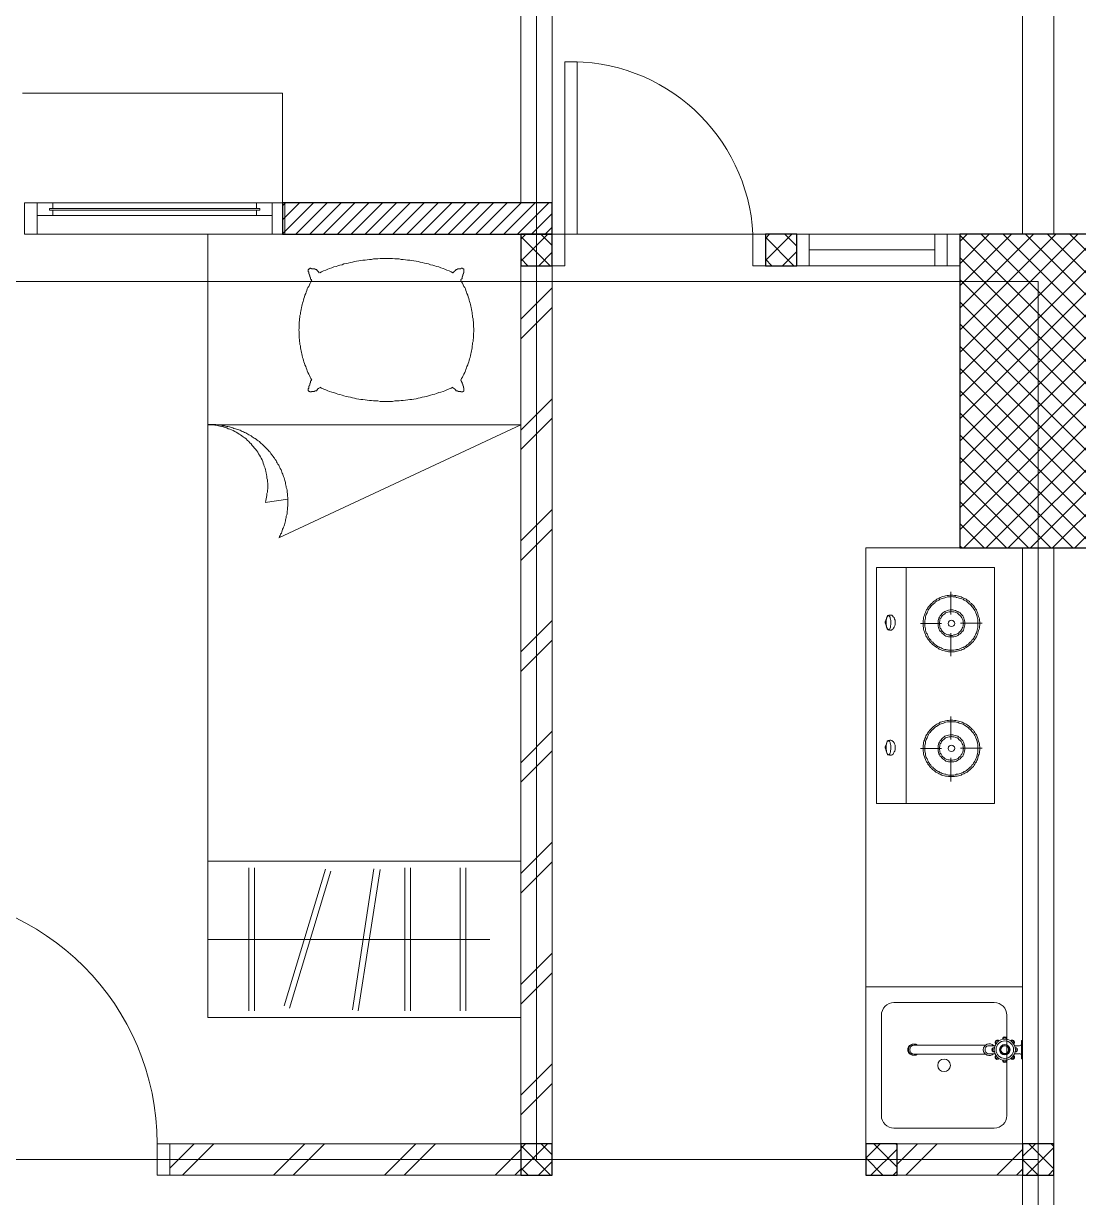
# Model space of a CAD drawing. Header units: millimetres. Extents: x -10 to 1564, y -8 to 383.
# Drawn here: x 2.49 to 9.22, y 20.77 to 28.26 of the extents above; entities that cross this region are included whole.
import ezdxf

# ---------------------------------------------------------------- set-up
doc = ezdxf.new("R2010")
doc.units = ezdxf.units.MM
doc.header["$MEASUREMENT"] = 0
doc.layers.get('0').update_dxf_attribs({"lineweight": 5})
for name, color, linetype, lineweight in [('ars', 11, 'Continuous', 0), ('FUR', 141, 'Continuous', 15), ('KOL', 1, 'Continuous', 30), ('KOLOM', 4, 'Continuous', 9), ('KUSEN', 6, 'Continuous', 15), ('LAN', 7, 'Continuous', 9), ('SANITAIR', 15, 'Continuous', 9), ('tem', 5, 'Continuous', 20)]:
    doc.layers.add(name, color=color, linetype=linetype, lineweight=lineweight)
doc.layers.add('AS', color=1, linetype='Continuous', lineweight=5, plot=False)

# ---------------------------------------------------------------- blocks, each defined once
blk = doc.blocks.new('k2')
at = {"layer": 'ars'}
h = blk.add_hatch(dxfattribs=at)
h.set_pattern_fill('_USER', color=256, scale=0.05, angle=45, double=1, pattern_type=0)
h.set_pattern_definition([(45, (0, -5.1), (-0.03535534, 0.03535534), []), (135, (0, -5.1), (-0.03535534, -0.03535534), [])])
h.paths.add_polyline_path([(-0.25, -0.5), (0.25, -0.5), (0.25, 0.5), (-0.25, 0.5)])
at = {"layer": 'KOL'}
blk.add_lwpolyline([(-0.25, -0.5), (0.25, -0.5), (0.25, 0.5), (-0.25, 0.5)], close=True, dxfattribs=at)
blk = doc.blocks.new('T. J2')
for p, q in [((0.2877, 0.1), (0.2877, 0.0825)), ((0.2877, 0.0775), (0.2877, 0.06))]:
    blk.add_line(p, q)
at = {"layer": 'KUSEN'}
blk.add_line((-0.4123, 0), (0.3377, 0), dxfattribs=at)
for points in [[(-0.4523, 0), (-0.4123, 0), (-0.4123, 0.1), (-0.4523, 0.1)], [(0.3377, 0), (0.3777, 0), (0.3777, 0.1), (0.3377, 0.1)], [(0.3377, 0), (0.3777, 0), (0.3777, 0.1), (0.3377, 0.1)]]:
    blk.add_lwpolyline(points, close=True, dxfattribs=at)
for points in [[(-0.3623, 0.0775), (-0.3623, 0.06), (-0.4123, 0.06), (-0.4123, 0.1), (-0.3623, 0.1), (-0.3623, 0.0825), (-0.3723, 0.0825), (-0.3723, 0.0775), (-0.3623, 0.0775)], [(-0.3623, 0.1), (0.2877, 0.1)], [(0.2877, 0.0775), (0.2877, 0.06), (0.3377, 0.06), (0.3377, 0.1), (0.2877, 0.1), (0.2877, 0.0825), (0.2977, 0.0825), (0.2977, 0.0775), (0.2877, 0.0775)], [(0.2877, 0.06), (-0.3623, 0.06)]]:
    blk.add_lwpolyline(points, dxfattribs=at)
at = {"layer": 'KUSEN', "color": 141}
blk.add_lwpolyline([(-0.3723, 0.0775), (0.2977, 0.0775), (0.2977, 0.0825), (-0.3723, 0.0825)], close=True, dxfattribs=at)
blk = doc.blocks.new('K 10.10')
at = {"layer": 'ars'}
h = blk.add_hatch(dxfattribs=at)
h.set_pattern_fill('_USER', color=256, scale=0.05, angle=45, double=1, pattern_type=0)
h.set_pattern_definition([(45, (1560.78834, 1375.80689), (-0.03535534, 0.03535534), []), (135, (1560.78834, 1375.80689), (-0.03535534, -0.03535534), [])])
h.paths.add_polyline_path([(1560.5383, 1380.4069), (1560.6383, 1380.4069), (1560.6383, 1380.5069), (1560.5383, 1380.5069)])
at = {"layer": 'KOL'}
blk.add_lwpolyline([(1560.5383, 1380.4069), (1560.6383, 1380.4069), (1560.6383, 1380.5069), (1560.5383, 1380.5069)], close=True, dxfattribs=at)
blk = doc.blocks.new('P.60')
at = {"layer": 'KUSEN'}
for points in [[(1472.8348, 997.5354), (1472.8748, 997.5354), (1472.8748, 997.4354), (1472.8348, 997.4354)], [(1473.4748, 997.5354), (1473.5148, 997.5354), (1473.5148, 997.4354), (1473.4748, 997.4354)], [(1472.8748, 996.8854), (1472.9148, 996.8854), (1472.9148, 997.4354), (1472.8748, 997.4354)]]:
    blk.add_lwpolyline(points, close=True, dxfattribs=at)
blk.add_arc((1472.8948, 997.4658), 0.5808, 268.0266, 356.9943, dxfattribs=at)
blk = doc.blocks.new('BV')
at = {"layer": 'KUSEN'}
for points in [[(-0.225, 0.1), (-0.265, 0.1), (-0.265, 0), (-0.225, 0)], [(-0.225, 0.1), (-0.265, 0.1), (-0.265, 0), (-0.225, 0)], [(0.175, 0.1), (-0.225, 0.1), (-0.225, 0), (0.175, 0)], [(0.175, 0.1), (0.215, 0.1), (0.215, 0), (0.175, 0)]]:
    blk.add_lwpolyline(points, close=True, dxfattribs=at)
at = {"layer": 'KUSEN', "color": 141}
blk.add_lwpolyline([(0.175, 0.05), (-0.225, 0.05)], dxfattribs=at)
blk = doc.blocks.new('P.80')
at = {"layer": 'KUSEN'}
for points in [[(-69.8094, -74.8368), (-69.7694, -74.8368), (-69.7694, -74.0368), (-69.8094, -74.0368)], [(-70.6094, -74.9368), (-70.5694, -74.9368), (-70.5694, -74.8368), (-70.6094, -74.8368)], [(-69.7694, -74.9368), (-69.7294, -74.9368), (-69.7294, -74.8368), (-69.7694, -74.8368)]]:
    blk.add_lwpolyline(points, close=True, dxfattribs=at)
blk.add_arc((-69.7694, -74.8368), 0.8, 90, 180, dxfattribs=at)
blk = doc.blocks.new('KRAN DPR ATAS')
at = {"layer": 'SANITAIR'}
for p, q in [((-0.0289, 0), (0.0289, 0)), ((-0.0289, 0), (-0.0289, -0.0021)), ((0.0289, 0), (0.0289, -0.0021)), ((-0.0275, -0.0035), (0.0275, -0.0035)), ((-0.0127, -0.0092), (-0.0127, -0.0252)), ((0.0127, -0.0092), (0.0127, -0.0252)), ((-0.0127, -0.0877), (-0.0127, -0.1101)), ((0.0127, -0.0877), (0.0127, -0.1101)), ((-0.014, -0.1188), (-0.014, -0.3457)), ((0.014, -0.1188), (0.014, -0.3457))]:
    blk.add_line(p, q, dxfattribs=at)
for radius in [0.0338, 0.0279, 0.0166, 0.0138, 0.0123]:
    blk.add_circle((0, -0.0564), radius, dxfattribs=at)
for centre, radius, start, end in [((-0.0239, -0.0326), 0.00706, 39.002, 230.998), ((-0.0222, -0.0342), 0.00706, 58.1189, 211.8811), ((-0.0275, -0.0021), 0.00141, 180, 270), ((-0.0183, -0.0092), 0.00564, 0, 90), ((-0.0009, -0.0214), 0.00884, 254.902, 254.902), ((0, -0.0227), 0.00706, 354.002, 185.998), ((0, -0.025), 0.00706, 13.1189, 166.8811), ((0.0183, -0.0092), 0.00564, 90, 180), ((0.0239, -0.0326), 0.00706, 309.002, 140.998), ((0.0222, -0.0342), 0.00706, 328.1189, 121.8811), ((0.0275, -0.0021), 0.00141, 270, 0), ((-0.0338, -0.0564), 0.00706, 84.002, 275.998), ((-0.0315, -0.0564), 0.00706, 103.1189, 256.8811), ((-0.0239, -0.0803), 0.00706, 129.002, 320.998), ((0.0239, -0.0803), 0.00706, 219.002, 50.998), ((0.0338, -0.0564), 0.00706, 264.002, 95.998), ((0.0315, -0.0564), 0.00706, 283.1189, 76.8811), ((-0.0222, -0.0787), 0.00706, 148.1189, 301.8811), ((0, -0.1058), 0.0191, 134.711, 45.289), ((0, -0.1058), 0.0134, 198.6717, 270), ((0, -0.0902), 0.00706, 174.002, 5.998), ((0, -0.0879), 0.00706, 193.1189, 346.8811), ((0, -0.1058), 0.0134, 270, 341.3283), ((0.0222, -0.0787), 0.00706, 238.1189, 31.8811), ((0, -0.3457), 0.0178, 141.8277, 38.1723), ((0, -0.3484), 0.0178, 175.6641, 4.3359), ((0, -0.3457), 0.014, 180, 0)]:
    blk.add_arc(centre, radius, start, end, dxfattribs=at)
blk = doc.blocks.new('KOMPOR')
at = {"layer": 'SANITAIR'}
for points in [[(0, 0.3765), (0, -0.3765)], [(0.0944, 0.3765), (0, 0.3765)], [(0.3765, 0.3765), (0.0944, 0.3765)], [(0.0944, 0.3765), (0.0944, -0.3765)], [(0.3765, -0.3765), (0.3765, 0.3765)], [(0.2373, 0.3063), (0.2373, 0.2312)], [(0.2385, 0.2906), (0.2337, 0.2906), (0.23, 0.2906), (0.2252, 0.2893), (0.2203, 0.2893), (0.2167, 0.2881), (0.2119, 0.2869), (0.2082, 0.2857), (0.2034, 0.2833), (0.1998, 0.2821), (0.1961, 0.2797), (0.1925, 0.2772), (0.1889, 0.276), (0.1852, 0.2724), (0.1816, 0.27), (0.178, 0.2676), (0.1755, 0.2639), (0.1719, 0.2615), (0.1695, 0.2579), (0.1671, 0.2542), (0.1634, 0.2506), (0.1622, 0.247), (0.1598, 0.2433), (0.1574, 0.2397), (0.1562, 0.2361), (0.1538, 0.2312), (0.1525, 0.2276), (0.1513, 0.2228), (0.1501, 0.2191), (0.1501, 0.2143), (0.1489, 0.2094), (0.1489, 0.2058), (0.1489, 0.201), (0.1489, 0.1961), (0.1489, 0.1913), (0.1501, 0.1864), (0.1501, 0.1828), (0.1513, 0.178), (0.1525, 0.1743), (0.1538, 0.1695), (0.1562, 0.1659), (0.1574, 0.161), (0.1598, 0.1574), (0.1622, 0.1538), (0.1634, 0.1501), (0.1671, 0.1465), (0.1695, 0.1429), (0.1719, 0.1404), (0.1755, 0.1368), (0.178, 0.1344), (0.1816, 0.1308), (0.1852, 0.1283), (0.1889, 0.1259), (0.1925, 0.1235), (0.1961, 0.1211), (0.1998, 0.1199), (0.2034, 0.1174), (0.2082, 0.1162), (0.2119, 0.115), (0.2167, 0.1138), (0.2203, 0.1126), (0.2252, 0.1114), (0.23, 0.1114), (0.2337, 0.1102), (0.2385, 0.1102), (0.2433, 0.1102), (0.2482, 0.1114), (0.253, 0.1114), (0.2567, 0.1126), (0.2615, 0.1138), (0.2651, 0.115), (0.27, 0.1162), (0.2736, 0.1174), (0.2785, 0.1199), (0.2821, 0.1211), (0.2857, 0.1235), (0.2893, 0.1259), (0.293, 0.1283), (0.2966, 0.1308), (0.299, 0.1344), (0.3027, 0.1368), (0.3051, 0.1404), (0.3087, 0.1429), (0.3111, 0.1465), (0.3136, 0.1501), (0.316, 0.1538), (0.3184, 0.1574), (0.3196, 0.161), (0.322, 0.1659), (0.3232, 0.1695), (0.3245, 0.1743), (0.3257, 0.178), (0.3269, 0.1828), (0.3281, 0.1864), (0.3281, 0.1913), (0.3293, 0.1961), (0.3293, 0.201), (0.3293, 0.2058), (0.3281, 0.2094), (0.3281, 0.2143), (0.3269, 0.2191), (0.3257, 0.2228), (0.3245, 0.2276), (0.3232, 0.2312), (0.322, 0.2361), (0.3196, 0.2397), (0.3184, 0.2433), (0.316, 0.247), (0.3136, 0.2506), (0.3111, 0.2542), (0.3087, 0.2579), (0.3051, 0.2615), (0.3027, 0.2639), (0.299, 0.2676), (0.2966, 0.27), (0.293, 0.2724), (0.2893, 0.276), (0.2857, 0.2772), (0.2821, 0.2797), (0.2785, 0.2821), (0.2736, 0.2833), (0.27, 0.2857), (0.2651, 0.2869), (0.2615, 0.2881), (0.2567, 0.2893), (0.253, 0.2893), (0.2482, 0.2906), (0.2433, 0.2906), (0.2385, 0.2906)], [(0.2385, 0.2857), (0.2349, 0.2857), (0.23, 0.2857), (0.2264, 0.2845), (0.2215, 0.2833), (0.2179, 0.2833), (0.2131, 0.2821), (0.2094, 0.2809), (0.2058, 0.2785), (0.2022, 0.2772), (0.1985, 0.2748), (0.1949, 0.2736), (0.1913, 0.2712), (0.1877, 0.2688), (0.1852, 0.2663), (0.1816, 0.2639), (0.1792, 0.2603), (0.1755, 0.2579), (0.1731, 0.2542), (0.1707, 0.2518), (0.1683, 0.2482), (0.1659, 0.2446), (0.1646, 0.2409), (0.1622, 0.2373), (0.161, 0.2337), (0.1586, 0.23), (0.1574, 0.2264), (0.1562, 0.2215), (0.1562, 0.2179), (0.155, 0.2131), (0.1538, 0.2094), (0.1538, 0.2046), (0.1538, 0.201), (0.1538, 0.1961), (0.1538, 0.1925), (0.155, 0.1877), (0.1562, 0.184), (0.1562, 0.1792), (0.1574, 0.1755), (0.1586, 0.1719), (0.161, 0.1671), (0.1622, 0.1634), (0.1646, 0.1598), (0.1659, 0.1562), (0.1683, 0.1525), (0.1707, 0.1501), (0.1731, 0.1465), (0.1755, 0.1441), (0.1792, 0.1404), (0.1816, 0.138), (0.1852, 0.1356), (0.1877, 0.132), (0.1913, 0.1308), (0.1949, 0.1283), (0.1985, 0.1259), (0.2022, 0.1235), (0.2058, 0.1223), (0.2094, 0.1211), (0.2131, 0.1199), (0.2179, 0.1186), (0.2215, 0.1174), (0.2264, 0.1162), (0.23, 0.1162), (0.2349, 0.1162), (0.2385, 0.1162), (0.2433, 0.1162), (0.247, 0.1162), (0.2518, 0.1162), (0.2554, 0.1174), (0.2603, 0.1186), (0.2639, 0.1199), (0.2676, 0.1211), (0.2724, 0.1223), (0.276, 0.1235), (0.2797, 0.1259), (0.2833, 0.1283), (0.2869, 0.1308), (0.2893, 0.132), (0.293, 0.1356), (0.2954, 0.138), (0.299, 0.1404), (0.3015, 0.1441), (0.3039, 0.1465), (0.3075, 0.1501), (0.3087, 0.1525), (0.3111, 0.1562), (0.3136, 0.1598), (0.316, 0.1634), (0.3172, 0.1671), (0.3184, 0.1719), (0.3196, 0.1755), (0.3208, 0.1792), (0.322, 0.184), (0.3232, 0.1877), (0.3232, 0.1925), (0.3232, 0.1961), (0.3232, 0.201), (0.3232, 0.2046), (0.3232, 0.2094), (0.3232, 0.2131), (0.322, 0.2179), (0.3208, 0.2215), (0.3196, 0.2264), (0.3184, 0.23), (0.3172, 0.2337), (0.316, 0.2373), (0.3136, 0.2409), (0.3111, 0.2446), (0.3087, 0.2482), (0.3075, 0.2518), (0.3039, 0.2542), (0.3015, 0.2579), (0.299, 0.2603), (0.2954, 0.2639), (0.293, 0.2663), (0.2893, 0.2688), (0.2869, 0.2712), (0.2833, 0.2736), (0.2797, 0.2748), (0.276, 0.2772), (0.2724, 0.2785), (0.2676, 0.2809), (0.2639, 0.2821), (0.2603, 0.2833), (0.2554, 0.2833), (0.2518, 0.2845), (0.247, 0.2857), (0.2433, 0.2857), (0.2385, 0.2857)], [(0.2385, 0.2433), (0.2349, 0.2433), (0.23, 0.2433), (0.2264, 0.2421), (0.2215, 0.2409), (0.2179, 0.2385), (0.2143, 0.2361), (0.2119, 0.2337), (0.2082, 0.2312), (0.2058, 0.2276), (0.2034, 0.2252), (0.201, 0.2215), (0.1985, 0.2179), (0.1973, 0.2131), (0.1961, 0.2094), (0.1961, 0.2046), (0.1961, 0.201), (0.1961, 0.1961), (0.1961, 0.1925), (0.1973, 0.1877), (0.1985, 0.184), (0.201, 0.1804), (0.2034, 0.1768), (0.2058, 0.1731), (0.2082, 0.1707), (0.2119, 0.1671), (0.2143, 0.1646), (0.2179, 0.1622), (0.2215, 0.161), (0.2264, 0.1598), (0.23, 0.1586), (0.2349, 0.1574), (0.2385, 0.1574), (0.2433, 0.1574), (0.247, 0.1586), (0.2518, 0.1598), (0.2554, 0.161), (0.2591, 0.1622), (0.2627, 0.1646), (0.2663, 0.1671), (0.2688, 0.1707), (0.2724, 0.1731), (0.2748, 0.1768), (0.2772, 0.1804), (0.2785, 0.184), (0.2797, 0.1877), (0.2809, 0.1925), (0.2821, 0.1961), (0.2821, 0.201), (0.2821, 0.2046), (0.2809, 0.2094), (0.2797, 0.2131), (0.2785, 0.2179), (0.2772, 0.2215), (0.2748, 0.2252), (0.2724, 0.2276), (0.2688, 0.2312), (0.2663, 0.2337), (0.2627, 0.2361), (0.2591, 0.2385), (0.2554, 0.2409), (0.2518, 0.2421), (0.247, 0.2433), (0.2433, 0.2433), (0.2385, 0.2433)], [(0.2385, 0.2385), (0.2349, 0.2385), (0.2312, 0.2373), (0.2276, 0.2373), (0.224, 0.2361), (0.2203, 0.2337), (0.2179, 0.2324), (0.2143, 0.23), (0.2119, 0.2276), (0.2094, 0.2252), (0.207, 0.2215), (0.2058, 0.2191), (0.2034, 0.2155), (0.2022, 0.2119), (0.2022, 0.2082), (0.201, 0.2046), (0.201, 0.201), (0.201, 0.1973), (0.2022, 0.1925), (0.2022, 0.1889), (0.2034, 0.1864), (0.2058, 0.1828), (0.207, 0.1792), (0.2094, 0.1768), (0.2119, 0.1743), (0.2143, 0.1719), (0.2179, 0.1695), (0.2203, 0.1671), (0.224, 0.1659), (0.2276, 0.1646), (0.2312, 0.1634), (0.2349, 0.1634), (0.2385, 0.1622), (0.2421, 0.1634), (0.247, 0.1634), (0.2506, 0.1646), (0.253, 0.1659), (0.2567, 0.1671), (0.2603, 0.1695), (0.2627, 0.1719), (0.2651, 0.1743), (0.2676, 0.1768), (0.27, 0.1792), (0.2724, 0.1828), (0.2736, 0.1864), (0.2748, 0.1889), (0.276, 0.1925), (0.276, 0.1973), (0.2772, 0.201), (0.276, 0.2046), (0.276, 0.2082), (0.2748, 0.2119), (0.2736, 0.2155), (0.2724, 0.2191), (0.27, 0.2215), (0.2676, 0.2252), (0.2651, 0.2276), (0.2627, 0.23), (0.2603, 0.2324), (0.2567, 0.2337), (0.253, 0.2361), (0.2506, 0.2373), (0.247, 0.2373), (0.2421, 0.2385), (0.2385, 0.2385)], [(0.0436, 0.2228), (0.0472, 0.2228), (0.0496, 0.2215), (0.0533, 0.2191), (0.0545, 0.2155), (0.0557, 0.2119), (0.0581, 0.2094), (0.0593, 0.2046), (0.0593, 0.1998), (0.0593, 0.1949), (0.0593, 0.1901), (0.0569, 0.1864), (0.0557, 0.1828), (0.0533, 0.1792), (0.0508, 0.178), (0.0484, 0.1755), (0.046, 0.1743), (0.0424, 0.1743), (0.04, 0.1755), (0.0375, 0.178), (0.0339, 0.1792), (0.0327, 0.1828), (0.0315, 0.1864), (0.0291, 0.1901), (0.0278, 0.1949), (0.0278, 0.1998), (0.0291, 0.2046), (0.0303, 0.2094), (0.0315, 0.2119), (0.0339, 0.2155), (0.0351, 0.2191), (0.0375, 0.2215), (0.0412, 0.2228), (0.0436, 0.2228)], [(0.0375, 0.2215), (0.04, 0.2215), (0.04, 0.2203), (0.0424, 0.2179), (0.0436, 0.2155), (0.0448, 0.2119), (0.0448, 0.2082), (0.046, 0.2034), (0.046, 0.1998), (0.046, 0.1961), (0.046, 0.1913), (0.0448, 0.1877), (0.0436, 0.184), (0.0436, 0.1816), (0.0412, 0.178), (0.04, 0.1768), (0.0387, 0.1755), (0.0375, 0.1755), (0.0351, 0.1768), (0.0339, 0.178), (0.0327, 0.1816), (0.0315, 0.184), (0.0315, 0.1877), (0.0303, 0.1913), (0.0303, 0.1961), (0.0303, 0.1998), (0.0303, 0.2034), (0.0315, 0.2082), (0.0315, 0.2119), (0.0327, 0.2155), (0.0339, 0.2179), (0.0351, 0.2203), (0.0363, 0.2215), (0.0375, 0.2215)], [(0.1404, 0.201), (0.207, 0.201)], [(0.2385, 0.2107), (0.2349, 0.2094), (0.2312, 0.2082), (0.23, 0.2046), (0.2288, 0.201), (0.23, 0.1961), (0.2312, 0.1937), (0.2349, 0.1913), (0.2385, 0.1901), (0.2433, 0.1913), (0.2458, 0.1937), (0.2482, 0.1961), (0.2494, 0.201), (0.2482, 0.2046), (0.2458, 0.2082), (0.2433, 0.2094), (0.2385, 0.2107)], [(0.3366, 0.1998), (0.2676, 0.1998)], [(0.2373, 0.0993), (0.2373, 0.1719)], [(0.2385, -0.1077), (0.2337, -0.1077), (0.23, -0.1077), (0.2252, -0.109), (0.2203, -0.109), (0.2167, -0.1102), (0.2119, -0.1114), (0.2082, -0.1126), (0.2034, -0.115), (0.1998, -0.1162), (0.1961, -0.1186), (0.1925, -0.1211), (0.1889, -0.1235), (0.1852, -0.1259), (0.1816, -0.1283), (0.178, -0.1308), (0.1755, -0.1344), (0.1719, -0.1368), (0.1695, -0.1404), (0.1671, -0.1441), (0.1634, -0.1477), (0.1622, -0.1513), (0.1598, -0.155), (0.1574, -0.1586), (0.1562, -0.1622), (0.1538, -0.1671), (0.1525, -0.1707), (0.1513, -0.1755), (0.1501, -0.1792), (0.1501, -0.184), (0.1489, -0.1889), (0.1489, -0.1925), (0.1489, -0.1973), (0.1489, -0.2022), (0.1489, -0.207), (0.1501, -0.2119), (0.1501, -0.2155), (0.1513, -0.2203), (0.1525, -0.224), (0.1538, -0.2288), (0.1562, -0.2324), (0.1574, -0.2373), (0.1598, -0.2409), (0.1622, -0.2446), (0.1634, -0.2482), (0.1671, -0.2518), (0.1695, -0.2554), (0.1719, -0.2579), (0.1755, -0.2615), (0.178, -0.2639), (0.1816, -0.2676), (0.1852, -0.27), (0.1889, -0.2724), (0.1925, -0.2748), (0.1961, -0.2772), (0.1998, -0.2785), (0.2034, -0.2809), (0.2082, -0.2821), (0.2119, -0.2833), (0.2167, -0.2845), (0.2203, -0.2857), (0.2252, -0.2869), (0.23, -0.2869), (0.2337, -0.2881), (0.2385, -0.2881), (0.2433, -0.2881), (0.2482, -0.2869), (0.253, -0.2869), (0.2567, -0.2857), (0.2615, -0.2845), (0.2651, -0.2833), (0.27, -0.2821), (0.2736, -0.2809), (0.2785, -0.2785), (0.2821, -0.2772), (0.2857, -0.2748), (0.2893, -0.2724), (0.293, -0.27), (0.2966, -0.2676), (0.299, -0.2639), (0.3027, -0.2615), (0.3051, -0.2579), (0.3087, -0.2554), (0.3111, -0.2518), (0.3136, -0.2482), (0.316, -0.2446), (0.3184, -0.2409), (0.3196, -0.2373), (0.322, -0.2324), (0.3232, -0.2288), (0.3245, -0.224), (0.3257, -0.2203), (0.3269, -0.2155), (0.3281, -0.2119), (0.3281, -0.207), (0.3293, -0.2022), (0.3293, -0.1973), (0.3293, -0.1925), (0.3281, -0.1889), (0.3281, -0.184), (0.3269, -0.1792), (0.3257, -0.1755), (0.3245, -0.1707), (0.3232, -0.1671), (0.322, -0.1622), (0.3196, -0.1586), (0.3184, -0.155), (0.316, -0.1513), (0.3136, -0.1477), (0.3111, -0.1441), (0.3087, -0.1404), (0.3051, -0.1368), (0.3027, -0.1344), (0.299, -0.1308), (0.2966, -0.1283), (0.293, -0.1259), (0.2893, -0.1235), (0.2857, -0.1211), (0.2821, -0.1186), (0.2785, -0.1162), (0.2736, -0.115), (0.27, -0.1126), (0.2651, -0.1114), (0.2615, -0.1102), (0.2567, -0.109), (0.253, -0.109), (0.2482, -0.1077), (0.2433, -0.1077), (0.2385, -0.1077)], [(0.2373, -0.0932), (0.2373, -0.1671)], [(0.2385, -0.1126), (0.2349, -0.1126), (0.23, -0.1126), (0.2264, -0.1138), (0.2215, -0.115), (0.2179, -0.115), (0.2131, -0.1162), (0.2094, -0.1174), (0.2058, -0.1199), (0.2022, -0.1211), (0.1985, -0.1235), (0.1949, -0.1247), (0.1913, -0.1271), (0.1877, -0.1295), (0.1852, -0.132), (0.1816, -0.1344), (0.1792, -0.138), (0.1755, -0.1404), (0.1731, -0.1441), (0.1707, -0.1465), (0.1683, -0.1501), (0.1659, -0.1538), (0.1646, -0.1574), (0.1622, -0.161), (0.161, -0.1646), (0.1586, -0.1683), (0.1574, -0.1719), (0.1562, -0.1768), (0.1562, -0.1804), (0.155, -0.1852), (0.1538, -0.1889), (0.1538, -0.1937), (0.1538, -0.1973), (0.1538, -0.2022), (0.1538, -0.2058), (0.155, -0.2107), (0.1562, -0.2143), (0.1562, -0.2191), (0.1574, -0.2228), (0.1586, -0.2264), (0.161, -0.2312), (0.1622, -0.2349), (0.1646, -0.2385), (0.1659, -0.2421), (0.1683, -0.2458), (0.1707, -0.2482), (0.1731, -0.2518), (0.1755, -0.2554), (0.1792, -0.2579), (0.1816, -0.2603), (0.1852, -0.2627), (0.1877, -0.2663), (0.1913, -0.2688), (0.1949, -0.27), (0.1985, -0.2724), (0.2022, -0.2748), (0.2058, -0.276), (0.2094, -0.2772), (0.2131, -0.2785), (0.2179, -0.2797), (0.2215, -0.2809), (0.2264, -0.2821), (0.23, -0.2821), (0.2349, -0.2821), (0.2385, -0.2833), (0.2433, -0.2821), (0.247, -0.2821), (0.2518, -0.2821), (0.2554, -0.2809), (0.2603, -0.2797), (0.2639, -0.2785), (0.2676, -0.2772), (0.2724, -0.276), (0.276, -0.2748), (0.2797, -0.2724), (0.2833, -0.27), (0.2869, -0.2688), (0.2893, -0.2663), (0.293, -0.2627), (0.2954, -0.2603), (0.299, -0.2579), (0.3015, -0.2554), (0.3039, -0.2518), (0.3075, -0.2482), (0.3087, -0.2458), (0.3111, -0.2421), (0.3136, -0.2385), (0.316, -0.2349), (0.3172, -0.2312), (0.3184, -0.2264), (0.3196, -0.2228), (0.3208, -0.2191), (0.322, -0.2143), (0.3232, -0.2107), (0.3232, -0.2058), (0.3232, -0.2022), (0.3232, -0.1973), (0.3232, -0.1937), (0.3232, -0.1889), (0.3232, -0.1852), (0.322, -0.1804), (0.3208, -0.1768), (0.3196, -0.1719), (0.3184, -0.1683), (0.3172, -0.1646), (0.316, -0.161), (0.3136, -0.1574), (0.3111, -0.1538), (0.3087, -0.1501), (0.3075, -0.1465), (0.3039, -0.1441), (0.3015, -0.1404), (0.299, -0.138), (0.2954, -0.1344), (0.293, -0.132), (0.2893, -0.1295), (0.2869, -0.1271), (0.2833, -0.1247), (0.2797, -0.1235), (0.276, -0.1211), (0.2724, -0.1199), (0.2676, -0.1174), (0.2639, -0.1162), (0.2603, -0.115), (0.2554, -0.115), (0.2518, -0.1138), (0.247, -0.1126), (0.2433, -0.1126), (0.2385, -0.1126)], [(0.0436, -0.1768), (0.0472, -0.1768), (0.0496, -0.178), (0.0533, -0.1804), (0.0545, -0.1828), (0.0557, -0.1864), (0.0581, -0.1901), (0.0593, -0.1949), (0.0593, -0.1985), (0.0593, -0.2034), (0.0593, -0.2082), (0.0569, -0.2119), (0.0557, -0.2167), (0.0533, -0.2191), (0.0508, -0.2215), (0.0484, -0.224), (0.046, -0.224), (0.0424, -0.224), (0.04, -0.224), (0.0375, -0.2215), (0.0339, -0.2191), (0.0327, -0.2167), (0.0315, -0.2119), (0.0291, -0.2082), (0.0278, -0.2034), (0.0278, -0.1985), (0.0291, -0.1949), (0.0303, -0.1901), (0.0315, -0.1864), (0.0339, -0.1828), (0.0351, -0.1804), (0.0375, -0.178), (0.0412, -0.1768), (0.0436, -0.1768)], [(0.0375, -0.1768), (0.04, -0.178), (0.04, -0.1792), (0.0424, -0.1804), (0.0436, -0.1828), (0.0448, -0.1864), (0.0448, -0.1901), (0.046, -0.1949), (0.046, -0.1985), (0.046, -0.2034), (0.046, -0.2082), (0.0448, -0.2107), (0.0436, -0.2155), (0.0436, -0.2179), (0.0412, -0.2203), (0.04, -0.2228), (0.0387, -0.2228), (0.0375, -0.2228), (0.0351, -0.2228), (0.0339, -0.2203), (0.0327, -0.2179), (0.0315, -0.2155), (0.0315, -0.2107), (0.0303, -0.2082), (0.0303, -0.2034), (0.0303, -0.1985), (0.0303, -0.1949), (0.0315, -0.1901), (0.0315, -0.1864), (0.0327, -0.1828), (0.0339, -0.1804), (0.0351, -0.1792), (0.0363, -0.178), (0.0375, -0.1768)], [(0.2385, -0.155), (0.2349, -0.155), (0.23, -0.155), (0.2264, -0.1562), (0.2215, -0.1574), (0.2179, -0.1598), (0.2143, -0.1622), (0.2119, -0.1646), (0.2082, -0.1671), (0.2058, -0.1707), (0.2034, -0.1731), (0.201, -0.1768), (0.1985, -0.1804), (0.1973, -0.1852), (0.1961, -0.1889), (0.1961, -0.1937), (0.1961, -0.1973), (0.1961, -0.2022), (0.1961, -0.207), (0.1973, -0.2107), (0.1985, -0.2143), (0.201, -0.2179), (0.2034, -0.2215), (0.2058, -0.2252), (0.2082, -0.2288), (0.2119, -0.2312), (0.2143, -0.2337), (0.2179, -0.2361), (0.2215, -0.2373), (0.2264, -0.2385), (0.23, -0.2397), (0.2349, -0.2409), (0.2385, -0.2409), (0.2433, -0.2409), (0.247, -0.2397), (0.2518, -0.2385), (0.2554, -0.2373), (0.2591, -0.2361), (0.2627, -0.2337), (0.2663, -0.2312), (0.2688, -0.2288), (0.2724, -0.2252), (0.2748, -0.2215), (0.2772, -0.2179), (0.2785, -0.2143), (0.2797, -0.2107), (0.2809, -0.207), (0.2821, -0.2022), (0.2821, -0.1973), (0.2821, -0.1937), (0.2809, -0.1889), (0.2797, -0.1852), (0.2785, -0.1804), (0.2772, -0.1768), (0.2748, -0.1731), (0.2724, -0.1707), (0.2688, -0.1671), (0.2663, -0.1646), (0.2627, -0.1622), (0.2591, -0.1598), (0.2554, -0.1574), (0.2518, -0.1562), (0.247, -0.155), (0.2433, -0.155), (0.2385, -0.155)], [(0.2385, -0.1598), (0.2349, -0.1598), (0.2312, -0.161), (0.2276, -0.161), (0.224, -0.1622), (0.2203, -0.1646), (0.2179, -0.1659), (0.2143, -0.1683), (0.2119, -0.1707), (0.2094, -0.1731), (0.207, -0.1768), (0.2058, -0.1792), (0.2034, -0.1828), (0.2022, -0.1864), (0.2022, -0.1901), (0.201, -0.1937), (0.201, -0.1973), (0.201, -0.2022), (0.2022, -0.2058), (0.2022, -0.2094), (0.2034, -0.2131), (0.2058, -0.2155), (0.207, -0.2191), (0.2094, -0.2215), (0.2119, -0.224), (0.2143, -0.2264), (0.2179, -0.2288), (0.2203, -0.2312), (0.224, -0.2324), (0.2276, -0.2337), (0.2312, -0.2349), (0.2349, -0.2349), (0.2385, -0.2361), (0.2421, -0.2349), (0.247, -0.2349), (0.2506, -0.2337), (0.253, -0.2324), (0.2567, -0.2312), (0.2603, -0.2288), (0.2627, -0.2264), (0.2651, -0.224), (0.2676, -0.2215), (0.27, -0.2191), (0.2724, -0.2155), (0.2736, -0.2131), (0.2748, -0.2094), (0.276, -0.2058), (0.276, -0.2022), (0.2772, -0.1973), (0.276, -0.1937), (0.276, -0.1901), (0.2748, -0.1864), (0.2736, -0.1828), (0.2724, -0.1792), (0.27, -0.1768), (0.2676, -0.1731), (0.2651, -0.1707), (0.2627, -0.1683), (0.2603, -0.1659), (0.2567, -0.1646), (0.253, -0.1622), (0.2506, -0.161), (0.247, -0.161), (0.2421, -0.1598), (0.2385, -0.1598)], [(0.1404, -0.1973), (0.207, -0.1973)], [(0.2385, -0.1877), (0.2349, -0.1889), (0.2312, -0.1901), (0.23, -0.1937), (0.2288, -0.1973), (0.23, -0.2022), (0.2312, -0.2046), (0.2349, -0.207), (0.2385, -0.2082), (0.2433, -0.207), (0.2458, -0.2046), (0.2482, -0.2022), (0.2494, -0.1973), (0.2482, -0.1937), (0.2458, -0.1901), (0.2433, -0.1889), (0.2385, -0.1877)], [(0.3366, -0.1985), (0.2676, -0.1985)], [(0.2373, -0.299), (0.2373, -0.2264)], [(0.0944, -0.3765), (0, -0.3765)], [(0.0944, -0.3765), (0.3765, -0.3765)]]:
    blk.add_lwpolyline(points, dxfattribs=at)
blk = doc.blocks.new('BED2')
at = {"layer": 'FUR'}
blk.add_lwpolyline([(-0.4994, 1.9988), (0.4994, 1.9988), (0.4994, 0), (-0.4994, 0)], close=True, dxfattribs=at)
for points in [[(0.4994, 1.9988), (0.4994, 0)], [(0.2827, 1.8765), (0.2766, 1.8789), (0.2706, 1.8826), (0.2633, 1.885), (0.2573, 1.8874), (0.2512, 1.8898), (0.2439, 1.8923), (0.2379, 1.8947), (0.2306, 1.8959), (0.2246, 1.8983), (0.2185, 1.9007), (0.2113, 1.9019), (0.2052, 1.9044), (0.1979, 1.9056), (0.1919, 1.9068), (0.1846, 1.9092), (0.1786, 1.9104), (0.1713, 1.9116), (0.1653, 1.9128), (0.158, 1.914), (0.1519, 1.9153), (0.1447, 1.9165), (0.1374, 1.9165), (0.1314, 1.9177), (0.1241, 1.9189), (0.118, 1.9189), (0.1108, 1.9201), (0.1047, 1.9201), (0.0975, 1.9201), (0.0902, 1.9213), (0.0841, 1.9213), (0.0769, 1.9213), (0.0708, 1.9213), (0.0636, 1.9213), (0.0563, 1.9213), (0.0502, 1.9213), (0.043, 1.9201), (0.0369, 1.9201), (0.0297, 1.9201), (0.0224, 1.9189), (0.0163, 1.9189), (0.0091, 1.9177), (0.003, 1.9165), (-0.0042, 1.9165), (-0.0115, 1.9153), (-0.0176, 1.914), (-0.0248, 1.9128), (-0.0309, 1.9116), (-0.0381, 1.9104), (-0.0442, 1.9092), (-0.0515, 1.9068), (-0.0575, 1.9056), (-0.0648, 1.9044), (-0.0708, 1.9019), (-0.0781, 1.9007), (-0.0841, 1.8983), (-0.0902, 1.8959), (-0.0975, 1.8947), (-0.1035, 1.8923), (-0.1108, 1.8898), (-0.1168, 1.8874), (-0.1229, 1.885), (-0.1301, 1.8826), (-0.1362, 1.8789), (-0.1423, 1.8765)], [(-0.1435, 1.8765), (-0.1435, 1.8765), (-0.1435, 1.8765), (-0.1447, 1.8765), (-0.1447, 1.8777), (-0.1447, 1.8789), (-0.1471, 1.8789), (-0.1471, 1.8814), (-0.1495, 1.8814), (-0.1495, 1.8826), (-0.1495, 1.8826), (-0.1495, 1.8838), (-0.1519, 1.8838), (-0.1519, 1.8862), (-0.1556, 1.8862), (-0.1556, 1.8874), (-0.158, 1.8874), (-0.158, 1.8886), (-0.1592, 1.8886), (-0.1592, 1.8886), (-0.1689, 1.8886), (-0.1689, 1.8898), (-0.1701, 1.8898), (-0.1701, 1.891), (-0.1737, 1.891), (-0.1737, 1.8898), (-0.1737, 1.8898), (-0.1737, 1.8886), (-0.1774, 1.8886), (-0.1774, 1.8886), (-0.1774, 1.8886), (-0.1774, 1.8862), (-0.1786, 1.8862), (-0.1786, 1.8789), (-0.1774, 1.8789), (-0.1774, 1.8765), (-0.1774, 1.8765), (-0.1774, 1.8729), (-0.1762, 1.8729), (-0.1762, 1.8705), (-0.1749, 1.8705), (-0.1749, 1.868), (-0.1737, 1.868), (-0.1737, 1.8668), (-0.1737, 1.8668), (-0.1737, 1.8632), (-0.1725, 1.8632), (-0.1725, 1.8608), (-0.1713, 1.8608), (-0.1713, 1.8571), (-0.1713, 1.8571), (-0.1713, 1.8559), (-0.1701, 1.8559), (-0.1701, 1.8547), (-0.1689, 1.8547), (-0.1689, 1.8523), (-0.1677, 1.8523)], [(0.3081, 1.8523), (0.3081, 1.8523), (0.3081, 1.8547), (0.3093, 1.8547), (0.3093, 1.8559), (0.3105, 1.8559), (0.3105, 1.8571), (0.3117, 1.8571), (0.3117, 1.8608), (0.3117, 1.8608), (0.3117, 1.8632), (0.313, 1.8632), (0.313, 1.8668), (0.3142, 1.8668), (0.3142, 1.868), (0.3142, 1.868), (0.3142, 1.8705), (0.3154, 1.8705), (0.3154, 1.8729), (0.3166, 1.8729), (0.3166, 1.8765), (0.3178, 1.8765), (0.3178, 1.8789), (0.3178, 1.8789), (0.3178, 1.8862), (0.3178, 1.8862), (0.3178, 1.8886), (0.3166, 1.8886), (0.3166, 1.8886), (0.3142, 1.8886), (0.3142, 1.8898), (0.313, 1.8898), (0.313, 1.891), (0.3093, 1.891), (0.3093, 1.8898), (0.3081, 1.8898), (0.3081, 1.8886), (0.2996, 1.8886), (0.2996, 1.8886), (0.2972, 1.8886), (0.2972, 1.8874), (0.296, 1.8874), (0.296, 1.8862), (0.2924, 1.8862), (0.2924, 1.8838), (0.29, 1.8838), (0.29, 1.8826), (0.2887, 1.8826), (0.2887, 1.8814), (0.2863, 1.8814), (0.2863, 1.8789), (0.2851, 1.8789), (0.2851, 1.8777), (0.2839, 1.8777), (0.2839, 1.8765), (0.2839, 1.8765), (0.2839, 1.8765), (0.2827, 1.8765)], [(-0.1677, 1.8523), (-0.1701, 1.8475), (-0.1725, 1.8426), (-0.1749, 1.8378), (-0.1774, 1.8329), (-0.1798, 1.8293), (-0.1822, 1.8245), (-0.1834, 1.8196), (-0.1858, 1.8148), (-0.187, 1.8099), (-0.1895, 1.8051), (-0.1907, 1.799), (-0.1931, 1.7942), (-0.1943, 1.7893), (-0.1955, 1.7845), (-0.1967, 1.7797), (-0.1979, 1.7748), (-0.1992, 1.77), (-0.2004, 1.7651), (-0.2016, 1.7591), (-0.2028, 1.7542), (-0.204, 1.7494), (-0.204, 1.7446), (-0.2052, 1.7397), (-0.2052, 1.7349), (-0.2064, 1.7288), (-0.2064, 1.724), (-0.2076, 1.7191), (-0.2076, 1.7143), (-0.2076, 1.7082), (-0.2076, 1.7034), (-0.2076, 1.6985), (-0.2088, 1.6937), (-0.2076, 1.6877), (-0.2076, 1.6828), (-0.2076, 1.678), (-0.2076, 1.6731), (-0.2076, 1.6683), (-0.2064, 1.6622), (-0.2064, 1.6574), (-0.2052, 1.6525), (-0.2052, 1.6477), (-0.204, 1.6429), (-0.204, 1.6368), (-0.2028, 1.632), (-0.2016, 1.6271), (-0.2004, 1.6223), (-0.1992, 1.6174), (-0.1979, 1.6126), (-0.1967, 1.6065), (-0.1955, 1.6017), (-0.1943, 1.5969), (-0.1931, 1.592), (-0.1907, 1.5872), (-0.1895, 1.5823), (-0.187, 1.5775), (-0.1858, 1.5726), (-0.1834, 1.5678), (-0.1822, 1.563), (-0.1798, 1.5581), (-0.1774, 1.5533), (-0.1749, 1.5484), (-0.1725, 1.5436), (-0.1701, 1.5387), (-0.1677, 1.5339)], [(0.3081, 1.5339), (0.3105, 1.5387), (0.313, 1.5436), (0.3154, 1.5484), (0.3178, 1.5533), (0.3202, 1.5581), (0.3226, 1.563), (0.3238, 1.5678), (0.3263, 1.5726), (0.3275, 1.5775), (0.3299, 1.5823), (0.3311, 1.5872), (0.3335, 1.592), (0.3347, 1.5969), (0.336, 1.6017), (0.3372, 1.6065), (0.3384, 1.6126), (0.3396, 1.6174), (0.3408, 1.6223), (0.342, 1.6271), (0.3432, 1.632), (0.3444, 1.6368), (0.3444, 1.6429), (0.3456, 1.6477), (0.3456, 1.6525), (0.3469, 1.6574), (0.3469, 1.6622), (0.3481, 1.6683), (0.3481, 1.6731), (0.3481, 1.678), (0.3481, 1.6828), (0.3493, 1.6889), (0.3493, 1.6937), (0.3493, 1.6985), (0.3481, 1.7034), (0.3481, 1.7082), (0.3481, 1.7143), (0.3481, 1.7191), (0.3469, 1.724), (0.3469, 1.7288), (0.3456, 1.7349), (0.3456, 1.7397), (0.3444, 1.7446), (0.3444, 1.7494), (0.3432, 1.7542), (0.342, 1.7591), (0.3408, 1.7651), (0.3396, 1.77), (0.3384, 1.7748), (0.3372, 1.7797), (0.336, 1.7845), (0.3347, 1.7893), (0.3335, 1.7942), (0.3311, 1.799), (0.3299, 1.8051), (0.3275, 1.8099), (0.3263, 1.8148), (0.3238, 1.8196), (0.3226, 1.8245), (0.3202, 1.8293), (0.3178, 1.8329), (0.3154, 1.8378), (0.313, 1.8426), (0.3105, 1.8475), (0.3081, 1.8523)], [(-0.1677, 1.5339), (-0.1689, 1.5339), (-0.1689, 1.5327), (-0.1701, 1.5327), (-0.1701, 1.5303), (-0.1713, 1.5303), (-0.1713, 1.5278), (-0.1713, 1.5278), (-0.1713, 1.5254), (-0.1725, 1.5254), (-0.1725, 1.523), (-0.1737, 1.523), (-0.1737, 1.5206), (-0.1737, 1.5206), (-0.1737, 1.5182), (-0.1749, 1.5182), (-0.1749, 1.5169), (-0.1762, 1.5169), (-0.1762, 1.5145), (-0.1774, 1.5145), (-0.1774, 1.5097), (-0.1774, 1.5097), (-0.1774, 1.5073), (-0.1786, 1.5073), (-0.1786, 1.5), (-0.1774, 1.5), (-0.1774, 1.4988), (-0.1774, 1.4988), (-0.1774, 1.4976), (-0.1737, 1.4976), (-0.1737, 1.4964), (-0.1737, 1.4964), (-0.1737, 1.4964), (-0.1701, 1.4964), (-0.1701, 1.4964), (-0.1689, 1.4964), (-0.1689, 1.4976), (-0.1592, 1.4976), (-0.1592, 1.4988), (-0.158, 1.4988), (-0.158, 1.5), (-0.1556, 1.5), (-0.1556, 1.5), (-0.1519, 1.5), (-0.1519, 1.5024), (-0.1495, 1.5024), (-0.1495, 1.5048), (-0.1495, 1.5048), (-0.1495, 1.5061), (-0.1471, 1.5061), (-0.1471, 1.5073), (-0.1447, 1.5073), (-0.1447, 1.5085), (-0.1447, 1.5085), (-0.1435, 1.5085), (-0.1435, 1.5097), (-0.1435, 1.5097)], [(-0.1423, 1.5109), (-0.1362, 1.5085), (-0.1289, 1.5048), (-0.1229, 1.5024), (-0.1168, 1.5), (-0.1108, 1.4976), (-0.1035, 1.4952), (-0.0975, 1.4939), (-0.0902, 1.4915), (-0.0841, 1.4891), (-0.0781, 1.4879), (-0.0708, 1.4855), (-0.0648, 1.4843), (-0.0575, 1.4818), (-0.0515, 1.4806), (-0.0442, 1.4794), (-0.0381, 1.477), (-0.0309, 1.4758), (-0.0248, 1.4746), (-0.0176, 1.4734), (-0.0115, 1.4722), (-0.0042, 1.4722), (0.003, 1.4709), (0.0091, 1.4697), (0.0163, 1.4685), (0.0224, 1.4685), (0.0297, 1.4673), (0.0369, 1.4673), (0.043, 1.4673), (0.0502, 1.4661), (0.0563, 1.4661), (0.0636, 1.4661), (0.0708, 1.4661), (0.0769, 1.4661), (0.0841, 1.4661), (0.0902, 1.4661), (0.0975, 1.4673), (0.1047, 1.4673), (0.1108, 1.4673), (0.118, 1.4685), (0.1241, 1.4685), (0.1314, 1.4697), (0.1386, 1.4709), (0.1447, 1.4722), (0.1519, 1.4722), (0.158, 1.4734), (0.1653, 1.4746), (0.1713, 1.4758), (0.1786, 1.477), (0.1846, 1.4794), (0.1919, 1.4806), (0.1979, 1.4818), (0.2052, 1.4843), (0.2113, 1.4855), (0.2185, 1.4879), (0.2246, 1.4891), (0.2306, 1.4915), (0.2379, 1.4939), (0.2439, 1.4952), (0.2512, 1.4976), (0.2573, 1.5), (0.2633, 1.5024), (0.2706, 1.5061), (0.2766, 1.5085), (0.2827, 1.5109)], [(0.2827, 1.5097), (0.2839, 1.5097)], [(0.2839, 1.5097), (0.2839, 1.5085), (0.2839, 1.5085), (0.2839, 1.5085), (0.2851, 1.5085), (0.2851, 1.5073), (0.2863, 1.5073), (0.2863, 1.5061), (0.2887, 1.5061), (0.2887, 1.5048), (0.29, 1.5048), (0.29, 1.5024), (0.2924, 1.5024), (0.2924, 1.5), (0.296, 1.5), (0.296, 1.5), (0.2972, 1.5), (0.2972, 1.4988), (0.2996, 1.4988), (0.2996, 1.4976), (0.3081, 1.4976), (0.3081, 1.4964), (0.3093, 1.4964), (0.3093, 1.4964), (0.313, 1.4964), (0.313, 1.4964), (0.3142, 1.4964), (0.3142, 1.4976), (0.3166, 1.4976), (0.3166, 1.4988), (0.3178, 1.4988), (0.3178, 1.5), (0.3178, 1.5), (0.3178, 1.5073), (0.3178, 1.5073), (0.3178, 1.5097), (0.3166, 1.5097), (0.3166, 1.5145), (0.3154, 1.5145), (0.3154, 1.5169), (0.3142, 1.5169), (0.3142, 1.5182), (0.3142, 1.5182), (0.3142, 1.5206), (0.313, 1.5206), (0.313, 1.523), (0.3117, 1.523), (0.3117, 1.5254), (0.3117, 1.5254), (0.3117, 1.5278), (0.3105, 1.5278), (0.3105, 1.5303), (0.3093, 1.5303), (0.3093, 1.5327), (0.3081, 1.5327), (0.3081, 1.5339), (0.3081, 1.5339)], [(-0.3154, 1.1441), (-0.3142, 1.1501), (-0.313, 1.155), (-0.3117, 1.161), (-0.3105, 1.1659), (-0.3105, 1.1719), (-0.3093, 1.1768), (-0.3093, 1.1828), (-0.3081, 1.1877), (-0.3081, 1.1937), (-0.3081, 1.1998), (-0.3081, 1.2046), (-0.3093, 1.2107), (-0.3093, 1.2155), (-0.3105, 1.2215), (-0.3105, 1.2264), (-0.3117, 1.2324), (-0.313, 1.2373), (-0.3142, 1.2433), (-0.3154, 1.2482), (-0.3166, 1.253), (-0.319, 1.2591), (-0.3202, 1.2639), (-0.3226, 1.2688), (-0.3238, 1.2748), (-0.3263, 1.2797), (-0.3287, 1.2845), (-0.3311, 1.2893), (-0.3347, 1.2942), (-0.3372, 1.299), (-0.3396, 1.3039), (-0.3432, 1.3087), (-0.3469, 1.3136), (-0.3505, 1.3172), (-0.3541, 1.322), (-0.3577, 1.3257), (-0.3614, 1.3305), (-0.365, 1.3341), (-0.3686, 1.3378), (-0.3735, 1.3426), (-0.3771, 1.3462), (-0.3808, 1.3499), (-0.3856, 1.3523), (-0.3904, 1.3559), (-0.3953, 1.3596), (-0.3989, 1.362), (-0.4038, 1.3644), (-0.4086, 1.368), (-0.4134, 1.3705), (-0.4183, 1.3729), (-0.4231, 1.3753), (-0.4292, 1.3777), (-0.434, 1.3789), (-0.4389, 1.3814), (-0.4437, 1.3826), (-0.4498, 1.385), (-0.4546, 1.3862), (-0.4607, 1.3874), (-0.4655, 1.3886), (-0.4715, 1.3898), (-0.4764, 1.3898), (-0.4824, 1.391), (-0.4873, 1.391), (-0.4933, 1.3923), (-0.4994, 1.3923)], [(-0.2718, 1.0315), (-0.2706, 1.0351), (-0.2682, 1.0387), (-0.2669, 1.0424), (-0.2645, 1.046), (-0.2633, 1.0496), (-0.2621, 1.0533), (-0.2609, 1.0581), (-0.2585, 1.0617), (-0.2573, 1.0654), (-0.2561, 1.069), (-0.2548, 1.0726), (-0.2536, 1.0763), (-0.2524, 1.0811), (-0.2512, 1.0847), (-0.2512, 1.0884), (-0.25, 1.092), (-0.2488, 1.0956), (-0.2488, 1.1005), (-0.2476, 1.1041), (-0.2464, 1.1077), (-0.2464, 1.1114), (-0.2464, 1.1162), (-0.2452, 1.1199), (-0.2452, 1.1235), (-0.2452, 1.1283), (-0.2439, 1.132), (-0.2439, 1.1356), (-0.2439, 1.1392), (-0.2439, 1.1441), (-0.2439, 1.1477), (-0.2439, 1.1513), (-0.2439, 1.1562), (-0.2439, 1.1598), (-0.2452, 1.1634), (-0.2452, 1.1671), (-0.2452, 1.1719), (-0.2464, 1.1755), (-0.2464, 1.1792), (-0.2464, 1.1828), (-0.2476, 1.1877), (-0.2488, 1.1913), (-0.2488, 1.1949), (-0.25, 1.1985), (-0.2512, 1.2034), (-0.2512, 1.207), (-0.2524, 1.2107), (-0.2536, 1.2143), (-0.2548, 1.2179), (-0.2561, 1.2228), (-0.2573, 1.2264), (-0.2585, 1.23), (-0.2597, 1.2337), (-0.2621, 1.2373), (-0.2633, 1.2409), (-0.2645, 1.2446), (-0.2657, 1.2482), (-0.2682, 1.2518), (-0.2694, 1.2554), (-0.2718, 1.2591), (-0.273, 1.2627), (-0.2754, 1.2663), (-0.2778, 1.27), (-0.2803, 1.2736), (-0.2815, 1.2772), (-0.2839, 1.2809), (-0.2863, 1.2845), (-0.2887, 1.2869), (-0.2912, 1.2906), (-0.2936, 1.2942), (-0.296, 1.2966), (-0.2984, 1.3002), (-0.3008, 1.3039), (-0.3033, 1.3063), (-0.3057, 1.3099), (-0.3093, 1.3123), (-0.3117, 1.316), (-0.3142, 1.3184), (-0.3178, 1.3208), (-0.3202, 1.3245), (-0.3226, 1.3269), (-0.3263, 1.3293), (-0.3287, 1.3317), (-0.3323, 1.3354), (-0.3347, 1.3378), (-0.3384, 1.3402), (-0.342, 1.3426), (-0.3444, 1.345), (-0.3481, 1.3475), (-0.3517, 1.3487), (-0.3541, 1.3511), (-0.3577, 1.3535), (-0.3614, 1.3559), (-0.365, 1.3584), (-0.3686, 1.3596), (-0.3711, 1.362), (-0.3747, 1.3632), (-0.3783, 1.3656), (-0.382, 1.3668), (-0.3856, 1.3692), (-0.3892, 1.3705), (-0.3929, 1.3717), (-0.3965, 1.3741), (-0.4001, 1.3753), (-0.4038, 1.3765), (-0.4074, 1.3777), (-0.411, 1.3789), (-0.4159, 1.3801), (-0.4195, 1.3814), (-0.4231, 1.3826), (-0.4268, 1.3838), (-0.4304, 1.385), (-0.4352, 1.3862), (-0.4389, 1.3862), (-0.4425, 1.3874), (-0.4461, 1.3886), (-0.451, 1.3886), (-0.4546, 1.3898), (-0.4582, 1.3898), (-0.4619, 1.391), (-0.4667, 1.391), (-0.4703, 1.391), (-0.474, 1.3923), (-0.4788, 1.3923), (-0.4824, 1.3923), (-0.4873, 1.3923), (-0.4909, 1.3923), (-0.4946, 1.3923), (-0.4994, 1.3923)], [(-0.4994, 1.391), (0.4994, 1.391)], [(0.4994, 1.391), (-0.273, 1.0315)], [(-0.2439, 1.1538), (-0.3166, 1.1441)], [(-0.4994, 0), (0.4994, 0)], [(0.4994, -0.4988), (-0.4994, -0.4988), (-0.4994, 0), (0.4994, 0), (0.4994, -0.4988)], [(-0.3686, -0.0218), (-0.3686, -0.477)], [(-0.3505, -0.477), (-0.3505, -0.0218)], [(-0.1241, -0.0254), (-0.2561, -0.4613)], [(-0.2391, -0.4685), (-0.1071, -0.0315)], [(0.0309, -0.0242), (-0.0381, -0.4746)], [(-0.02, -0.477), (0.0502, -0.0266)], [(0.1289, -0.0218), (0.1289, -0.477)], [(0.1471, -0.477), (0.1471, -0.0218)], [(0.3057, -0.0218), (0.3057, -0.477)], [(0.3238, -0.477), (0.3238, -0.0218)], [(0.4001, -0.2494), (-0.4994, -0.2494)]]:
    blk.add_lwpolyline(points, dxfattribs=at)

msp = doc.modelspace()

# ---------------------------------------------------------------- hatches: boundary and pattern name
at = {"layer": 'ars'}
h = msp.add_hatch(dxfattribs=at)
h.set_pattern_fill('ANSI31', color=256, scale=0.5, angle=180, style=0)
h.set_pattern_definition([(225, (-974.792275, 766.07319), (0.0441941738, -0.0441941738), [])])
h.paths.add_polyline_path([(4.1452, 26.914), (5.8652, 26.914), (5.8652, 27.114), (4.1452, 27.114)])
h = msp.add_hatch(dxfattribs=at)
h.set_pattern_fill('TEMBOK', color=256, scale=0.5)
h.set_pattern_definition([(45, (74.6308, -1.53525), (-0.3535534, 0.3535534), []), (45, (74.7558, -1.53525), (-0.3535534, 0.3535534), [])])
h.paths.add_polyline_path([(5.8652, 21.114), (5.6652, 21.114), (5.6652, 26.714), (5.8652, 26.714)])
h = msp.add_hatch(dxfattribs=at)
h.set_pattern_fill('TEMBOK', color=256, scale=0.5)
h.set_pattern_definition([(45, (76.3908, -1.53525), (-0.3535534, 0.3535534), []), (45, (76.5158, -1.53525), (-0.3535534, 0.3535534), [])])
h.paths.add_polyline_path([(3.4252, 20.914), (5.6652, 20.914), (5.6652, 21.114), (3.4252, 21.114)])
h = msp.add_hatch(dxfattribs=at)
h.set_pattern_fill('TEMBOK', color=256, scale=0.5)
h.set_pattern_definition([(45, (79.5908, -1.53525), (-0.3535534, 0.3535534), []), (45, (79.7158, -1.53525), (-0.3535534, 0.3535534), [])])
h.paths.add_polyline_path([(8.0652, 20.914), (8.8652, 20.914), (8.8652, 21.114), (8.0652, 21.114)])

# ---------------------------------------------------------------- linework, layer by layer
at = {"layer": 'AS'}
for p, q in [((5.7652, 29.214), (5.7652, 21.014)), ((-3.4348, 26.614), (8.9652, 26.614)), ((8.9652, 0.414), (8.9652, 26.614)), ((-3.4348, 21.014), (8.9652, 21.014))]:
    msp.add_line(p, q, dxfattribs=at)
at = {"layer": 'KOL'}
msp.add_lwpolyline([(4.1452, 26.914), (5.8652, 26.914), (5.8652, 27.114), (4.1452, 27.114)], close=True, dxfattribs=at)
at = {"layer": 'LAN'}
for p, q in [((5.6652, 27.114), (5.6652, 29.314)), ((9.0652, 26.914), (9.0652, 29.314)), ((5.8652, 27.114), (5.8652, 29.114)), ((8.8652, 26.914), (8.8652, 29.114)), ((4.1452, 27.814), (2.4852, 27.814)), ((4.1452, 27.114), (4.1452, 27.814)), ((6.0252, 26.914), (7.1452, 26.914))]:
    msp.add_line(p, q, dxfattribs=at)
at = {"layer": 'SANITAIR'}
msp.add_lwpolyline([(7.8652, 21.114), (8.8652, 21.114), (8.8652, 22.114), (7.8652, 22.114)], close=True, dxfattribs=at)
msp.add_lwpolyline([(8.685, 22.0141), (8.045, 22.0141, 0.414214), (7.965, 21.9341), (7.965, 21.2941, 0.414214), (8.045, 21.2141), (8.685, 21.2141, 0.414214), (8.765, 21.2941), (8.765, 21.9341, 0.414214)], format="xyb", close=True, dxfattribs=at)
msp.add_circle((8.365, 21.6141), 0.04, dxfattribs=at)
at = {"layer": 'tem'}
for p, q in [((7.8652, 21.114), (7.8652, 24.914)), ((7.8652, 24.914), (8.4652, 24.914))]:
    msp.add_line(p, q, dxfattribs=at)
for points in [[(8.3852, 26.714), (8.4652, 26.714), (8.4652, 26.914), (8.3852, 26.914)], [(5.6652, 21.114), (5.8652, 21.114), (5.8652, 26.714), (5.6652, 26.714)], [(8.8652, 21.114), (9.0652, 21.114), (9.0652, 24.914), (8.8652, 24.914)], [(5.6652, 21.114), (3.4252, 21.114), (3.4252, 20.914), (5.6652, 20.914)], [(8.8652, 21.114), (8.0652, 21.114), (8.0652, 20.914), (8.8652, 20.914)], [(8.8652, 18.714), (9.0652, 18.714), (9.0652, 20.914), (8.8652, 20.914)]]:
    msp.add_lwpolyline(points, close=True, dxfattribs=at)

# ---------------------------------------------------------------- block references
at = {"xscale": 2, "yscale": 2, "zscale": 2}
msp.add_blockref('BV', (7.9552, 26.714), dxfattribs=at)
at = {"layer": 'ars', "xscale": 2, "yscale": 2, "zscale": 2}
msp.add_blockref('BED2', (4.6664, 22.9164), dxfattribs=at)
at = {"layer": 'KOL', "xscale": 2, "yscale": 2, "zscale": 2, "rotation": 180}
msp.add_blockref('k2', (8.9652, 25.914), dxfattribs=at)
at = {"layer": 'KOLOM', "xscale": 2, "yscale": 2, "zscale": 2, "rotation": 180}
for p in [(3126.9419, 2787.7278), (3128.5019, 2787.7278), (3126.9419, 2781.9278), (3129.1419, 2781.9278), (3130.1419, 2781.9278)]:
    msp.add_blockref('K 10.10', p, dxfattribs=at)
at = {"layer": 'KUSEN', "extrusion": (0, 0, -1), "xscale": 2, "yscale": 2, "zscale": -2, "rotation": 180}
msp.add_blockref('P.60', (2939.8044, 2021.7848), dxfattribs=at)
at = {"layer": 'KUSEN', "xscale": 2, "yscale": 2, "zscale": 2}
msp.add_blockref('T. J2', (3.4036, 26.914), dxfattribs=at)
at = {"layer": 'KUSEN', "extrusion": (0, 0, -1), "xscale": 2, "yscale": 2, "zscale": -2}
msp.add_blockref('P.80', (137.7935, 170.7876), dxfattribs=at)
at = {"layer": 'SANITAIR', "extrusion": (0, 0, -1), "xscale": 2, "yscale": 2, "zscale": -2}
for name, p, rotation in [('KOMPOR', (-7.9341, 24.0369), 180), ('KRAN DPR ATAS', (-8.865, 21.7141), 90)]:
    msp.add_blockref(name, p, dxfattribs=dict(at, rotation=rotation))

doc.saveas('drawing.dxf')
